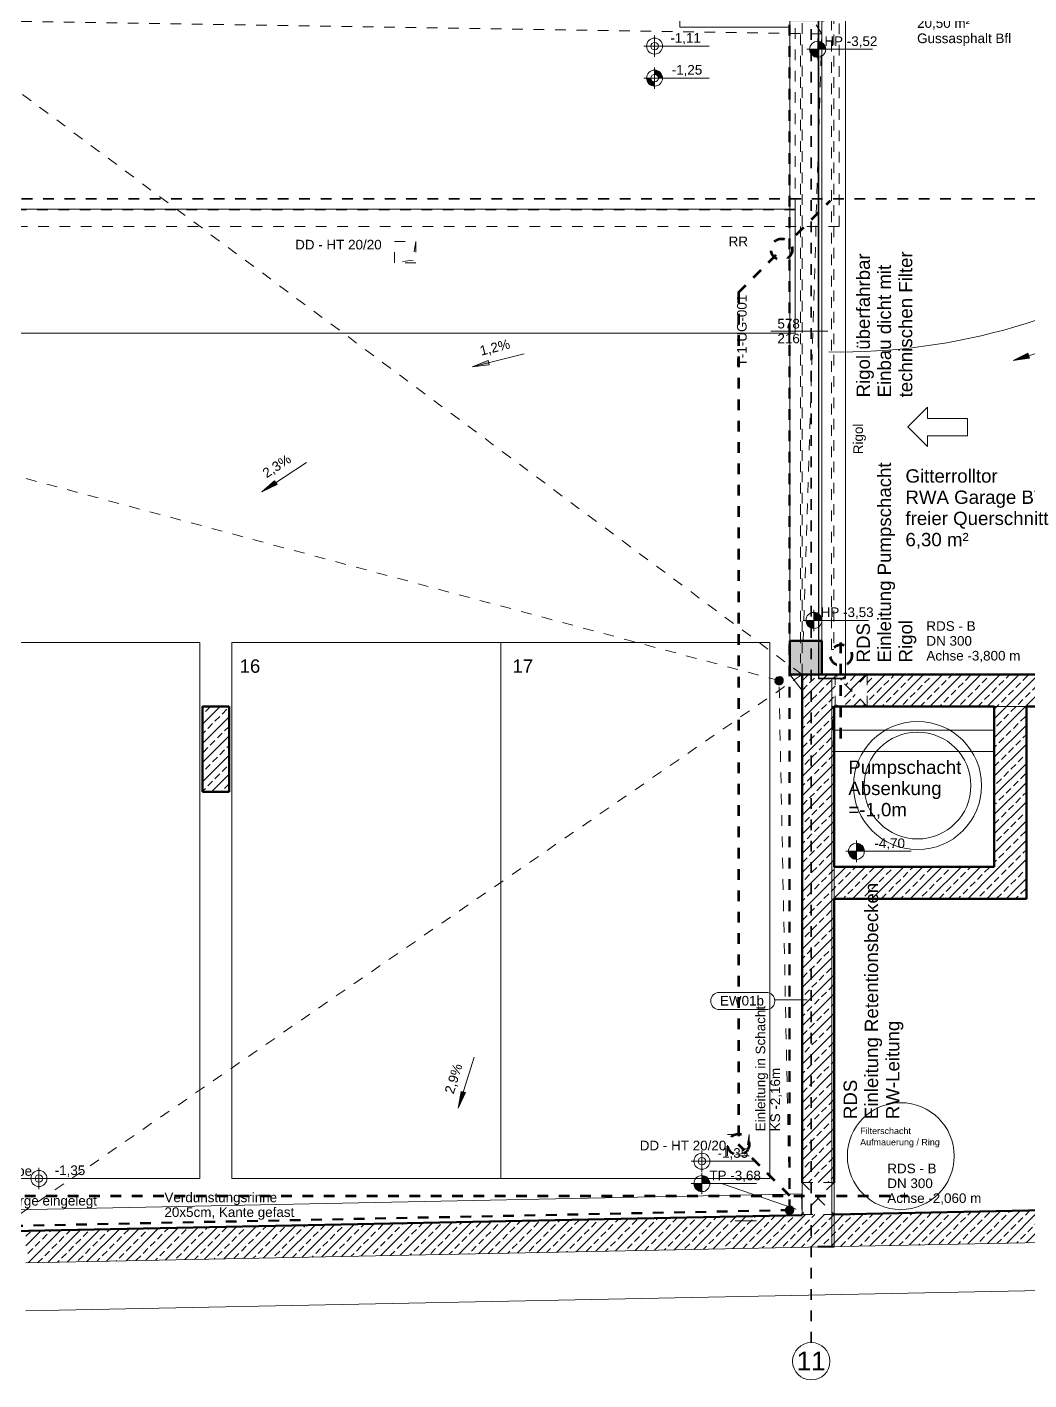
# Model space of a CAD drawing. Header units: metres. Extents: x 0 to 90, y 0 to 101.
# Drawn here: x 70.16 to 79.54, y 60.02 to 72.69 of the extents above; entities that cross this region are included whole.
import ezdxf

# ---------------------------------------------------------------- set-up
doc = ezdxf.new("R2010")
doc.units = ezdxf.units.M
for name, pattern in [('Strich', [0.00635, 0.003175, -0.003175]), ('Strich Punkt', [0.015875, 0.00635, -0.004763, 0, -0.004763]), ('Strich Punkt Mittel', [0.015875, 0.00635, -0.004763, 0, -0.004763]), ('Verdeckt', [0.003, 0.002, -0.001]), ('Verdeckt Oben', [0.00225, 0.0015, -0.00075]), ('Verdeckt Unten', [0.005, 0.003, -0.002])]:
    doc.linetypes.add(name, pattern=pattern)
for name, color, linetype, lineweight in [('A_2D', 251, 'Continuous', 5), ('A_Beschriftung_', 251, 'Continuous', 9), ('A_Brandabschnitte', 251, 'Verdeckt', 50), ('A_Decken', 251, 'Continuous', 13), ('A_Durchbruch', 251, 'Verdeckt', 5), ('A_Durchbruch_Projektion', 251, 'Verdeckt', 5), ('A_Fluchtweg', 251, 'Verdeckt', 18), ('A_Kanal_RW', 251, 'Strich Punkt', 100), ('A_Parkplatz', 251, 'Continuous', 13), ('A_Raeume_', 251, 'Continuous', 5), ('A_Raeume_Beschriftung_', 251, 'Continuous', 9), ('A_Raster_', 251, 'Continuous', 9), ('A_Tueren', 251, 'Continuous', 13), ('A_Waende', 251, 'Continuous', 13), ('G-ANNO-DIMS_', 251, 'Continuous', 9), ('M-EQPM', 251, 'Continuous', 5), ('M-EQPM-IDEN_', 251, 'Continuous', 9), ('S-BEAM-HDLN', 251, 'Verdeckt', 5), ('Text', 251, 'Continuous', 9)]:
    doc.layers.add(name, color=color, linetype=linetype, lineweight=lineweight)
doc.styles.add('Arial_2', font='arial.ttf', dxfattribs={"height": 0.175})
doc.styles.add('Arial_3', font='arial.ttf', dxfattribs={"height": 0.09})
doc.styles.add('Arial_5', font='arial.ttf', dxfattribs={"height": 0.125})
doc.styles.add('Arial_8', font='arial.ttf', dxfattribs={"height": 0.06})
pattern_1 = [(45, (35.10227, 0), (-0.08980256, 0.08980256), []), (45, (35.19207, 0), (-0.08980256, 0.08980256), [0.0635, -0.03175])]

# ---------------------------------------------------------------- blocks, each defined once
blk = doc.blocks.new('HLS_Rigol - 24x10cm-9179616-263_PP_-01UG_BT1')
at = {"layer": 'M-EQPM'}
for p, q in [((42.474, 72.786), (42.469, 72.78)), ((42.469, 72.78), (42.47, 66.581)), ((42.469, 72.78), (42.47, 66.581)), ((42.724, 72.786), (42.474, 72.786)), ((42.474, 72.786), (42.474, 66.587)), ((42.724, 66.587), (42.724, 72.786)), ((42.47, 66.581), (42.474, 66.587)), ((42.473, 66.581), (42.47, 66.581)), ((42.488, 66.581), (42.473, 66.581)), ((42.473, 66.581), (42.473, 66.581)), ((42.474, 66.587), (42.724, 66.587)), ((42.715, 66.581), (42.475, 66.581)), ((42.475, 66.581), (42.475, 66.581)), ((42.491, 66.587), (42.488, 66.581)), ((42.488, 66.581), (42.703, 66.581)), ((42.706, 66.587), (42.491, 66.587)), ((42.703, 66.581), (42.706, 66.587)), ((42.703, 66.587), (42.703, 66.581)), ((42.717, 66.581), (42.703, 66.581)), ((42.715, 66.581), (42.715, 66.581)), ((42.72, 66.581), (42.717, 66.581)), ((42.717, 66.581), (42.717, 66.581)), ((42.724, 66.587), (42.72, 66.581))]:
    blk.add_line(p, q, dxfattribs=at)
blk = doc.blocks.new('Park_Parkplatz - 5020x2520_Ortho-5729081-263_PP_-01UG_BT1')
at = {"layer": 'A_Parkplatz'}
for p, q in [((0, 0), (0, -5.02)), ((2.52, 0), (0, 0)), ((2.52, -5.02), (2.52, 0)), ((0, -5.02), (2.52, -5.02))]:
    blk.add_line(p, q, dxfattribs=at)
blk = doc.blocks.new('Tore_Rolltor_gross - 6000x2100-8615830-263_PP_-01UG_BT1')
at = {"layer": 'A_Tueren', "linetype": 'Verdeckt', "lineweight": 5}
for p, q in [((-2.98, -0.26), (-2.98, -0.24)), ((-2.98, -0.24), (2.98, -0.24)), ((2.98, -0.24), (2.98, -0.26)), ((2.98, -0.26), (-2.98, -0.26))]:
    blk.add_line(p, q, dxfattribs=at)
blk = doc.blocks.new('Skel_STB_rechteckig - 2100x0530-10903987-263_PP_-01UG_BT1')
at = {"layer": 'S-BEAM-HDLN', "color": 55, "linetype": 'Strich'}
for p, q in [((17.015, 1.05), (17.015, -1.05)), ((17.015, -1.05), (-16.075, -1.05))]:
    blk.add_line(p, q, dxfattribs=at)
blk = doc.blocks.new('Allg_WD_rund - Bau-10900352-263_PP_-01UG_BT1')
at = {"layer": 'A_Durchbruch'}
for p, q in [((-0.185, -0.15), (0.115, 0.15)), ((-0.185, 0.15), (0.115, -0.15)), ((-0.185, -0.15), (-0.185, 0.15)), ((0.115, 0.15), (0.115, -0.15))]:
    blk.add_line(p, q, dxfattribs=at)
blk = doc.blocks.new('Allg_WD_rund - Bau-10843855-263_PP_-01UG_BT1')
at = {"layer": 'A_Durchbruch'}
for p, q in [((-0.185, -0.15), (0.115, 0.15)), ((-0.185, 0.15), (0.115, -0.15)), ((-0.185, -0.15), (-0.185, 0.15)), ((0.115, 0.15), (0.115, -0.15))]:
    blk.add_line(p, q, dxfattribs=at)
blk = doc.blocks.new('Symbol_Schatten_Verdeckt_unten - Bodendurchbruch_Schatten_Verdeckt_unten-8269587-263_PP_-01UG_BT1')
at = {"layer": 'A_Durchbruch_Projektion'}
for p, q in [((-0.1, -0.1), (-0.1, 0.1)), ((-0.1, 0.1), (0.1, 0.1)), ((-0.1, -0.1), (-0.075, 0.075)), ((-0.075, 0.075), (0.1, 0.1)), ((0.1, 0.1), (0.1, -0.1)), ((0.1, -0.1), (-0.1, -0.1))]:
    blk.add_line(p, q, dxfattribs=at)
blk = doc.blocks.new('Raster - BS_Achse-112124-263_PP_-01UG_BT1')
at = {"layer": 'A_Beschriftung_'}
blk.add_circle((0, 0), 0.0035, dxfattribs=at)
blk = doc.blocks.new('BS_Tuer_PP - links-10002443-263_PP_-01UG_BT1')
at = {"layer": 'A_Beschriftung_'}
blk.add_line((0, 0.00012), (0, 0.01076), dxfattribs=at)
blk = doc.blocks.new('BS_Wand_Lollipop - links_unten-2026911-263_PP_-01UG_BT1')
at = {"layer": 'A_Beschriftung_'}
for p, q in [((-0.00467, 0.00137), (-0.01347, 0.00137)), ((-0.00309, 0), (0.003, 0)), ((-0.00467, -0.00183), (-0.01347, -0.00183))]:
    blk.add_line(p, q, dxfattribs=at)
for centre, start, end in [((-0.01347, -0.00023), 90, 270), ((-0.00467, -0.00023), 270, 90)]:
    blk.add_arc(centre, 0.0016, start, end, dxfattribs=at)
blk = doc.blocks.new('Höhenkoten - 018-55641-263_PP_-01UG_BT1')
at = {"layer": 'G-ANNO-DIMS_'}
h = blk.add_hatch(color=256, dxfattribs=at)
edge = h.paths.add_edge_path()
edge.add_line((0, 0), (0, -0.0015))
edge.add_arc((0, 0), 0.0015, 180, 270, ccw=False)
edge.add_line((-0.0015, 0), (0, 0))
h = blk.add_hatch(color=256, dxfattribs=at)
edge = h.paths.add_edge_path()
edge.add_line((0, 0), (0, 0.0015))
edge.add_arc((0, 0), 0.0015, 0, 90, ccw=False)
edge.add_line((0.0015, 0), (0, 0))
for p, q in [((-0.002, 0), (0.01024, 0)), ((0, 0), (0, 0.002)), ((0, 0), (0, -0.002))]:
    blk.add_line(p, q, dxfattribs=at)
blk.add_circle((0, 0), 0.0015, dxfattribs=at)
blk = doc.blocks.new('BS_Dtai_Gefälle mit Text - 018-10368467-263_PP_-01UG_BT1')
at = {"layer": 'A_Beschriftung_'}
blk.add_hatch(color=256, dxfattribs=at).paths.add_polyline_path([(0.005, -0.0005), (0.005, 0.0005), (0.00803, 0)])
for p, q in [((-0.005, 0), (0.005, 0)), ((0.00803, 0), (0.005, 0.0005)), ((0.005, 0.0005), (0.005, -0.0005)), ((0.005, -0.0005), (0.00803, 0))]:
    blk.add_line(p, q, dxfattribs=at)
blk = doc.blocks.new('BS_Kote_Grundriss_RDUK_manuell_AT - 018-7700965-263_PP_-01UG_BT1')
at = {"layer": 'A_Beschriftung_'}
for p, q in [((-0.002, 0), (0.01024, 0)), ((0, 0), (0, 0.002)), ((0, 0), (0, -0.002))]:
    blk.add_line(p, q, dxfattribs=at)
for radius in [0.0015, 0.0007]:
    blk.add_circle((0, 0), radius, dxfattribs=at)
blk = doc.blocks.new('BS_Kote_Grundriss_FDUK_manuell_AT - 018-7701323-263_PP_-01UG_BT1')
at = {"layer": 'A_Beschriftung_'}
h = blk.add_hatch(color=256, dxfattribs=at)
edge = h.paths.add_edge_path()
edge.add_line((0, -0.0007), (0, -0.0015))
edge.add_arc((0, 0), 0.0015, 180, 270, ccw=False)
edge.add_line((-0.0015, 0), (-0.0007, 0))
edge.add_arc((0, 0), 0.0007, 180, 270)
h = blk.add_hatch(color=256, dxfattribs=at)
edge = h.paths.add_edge_path()
edge.add_line((0, 0.0007), (0, 0.0015))
edge.add_arc((0, 0), 0.0015, 0, 90, ccw=False)
edge.add_line((0.0015, 0), (0.0007, 0))
edge.add_arc((0, 0), 0.0007, 0, 90)
for p, q in [((-0.002, 0), (0.01024, 0)), ((0, 0), (0, 0.002)), ((0, 0), (0, -0.002))]:
    blk.add_line(p, q, dxfattribs=at)
for radius in [0.0015, 0.0007]:
    blk.add_circle((0, 0), radius, dxfattribs=at)
for start, end in [(0, 90), (180, 270)]:
    blk.add_arc((0, 0), 0.0007, start, end, dxfattribs=at)

msp = doc.modelspace()

# ---------------------------------------------------------------- hatches: boundary and pattern name
at = {"layer": 'A_Fluchtweg'}
h = msp.add_hatch(color=256, dxfattribs=at)
edge = h.paths.add_edge_path()
edge.add_arc((77.203, 66.565), 0.0397, 0, 360)
for points in [[(77.203, 66.525), (77.226, 66.532), (77.241, 66.552), (77.241, 66.576), (77.227, 66.596), (77.204, 66.604), (77.181, 66.597), (77.166, 66.577), (77.165, 66.553), (77.179, 66.533)], [(77.302, 61.566), (77.326, 61.574), (77.34, 61.594), (77.339, 61.619), (77.324, 61.639), (77.301, 61.646), (77.278, 61.638), (77.264, 61.617), (77.264, 61.593), (77.279, 61.573)]]:
    msp.add_hatch(color=256, dxfattribs=at).paths.add_polyline_path(points)
h = msp.add_hatch(color=256, dxfattribs=at)
edge = h.paths.add_edge_path()
edge.add_arc((77.302, 61.606), 0.0397, 0, 360)
at = {"layer": 'A_Waende', "lineweight": 5}
h = msp.add_hatch(dxfattribs=at)
h.set_pattern_fill('FP_1', color=250, style=0, pattern_type=2)
h.set_pattern_definition(pattern_1)
h.paths.add_polyline_path([(77.423, 66.622), (77.605, 66.622), (77.605, 66.937), (77.305, 66.937), (77.305, 66.622), (77.419, 66.622)])
h.paths.add_polyline_path([(77.605, 88.568), (77.605, 88.868), (77.455, 88.718), (77.598, 88.574)])
h.paths.add_polyline_path([(77.305, 88.568), (77.455, 88.718), (77.305, 88.868), (77.305, 88.718)])
h.paths.add_polyline_path([(77.496, 72.737), (77.605, 72.737), (77.605, 88.568), (77.305, 88.568), (77.305, 72.737)])
h.paths.add_polyline_path([(77.605, 88.868), (77.605, 88.917), (77.32, 88.929), (77.33, 89.182), (77.305, 89.182), (77.305, 88.868), (77.604, 88.868)])
h = msp.add_hatch(dxfattribs=at)
h.set_pattern_fill('FP_1', color=250, style=0, pattern_type=2)
h.set_pattern_definition(pattern_1)
h.paths.add_polyline_path([(77.419, 61.259), (77.719, 61.265), (77.719, 61.565), (77.419, 61.565), (77.419, 61.394)])
h.paths.add_polyline_path([(77.719, 61.565), (77.719, 61.57), (77.713, 61.57)])
h.paths.add_polyline_path([(77.419, 61.565), (77.424, 61.57), (77.419, 61.57)])
h.paths.add_polyline_path([(77.423, 61.86), (77.424, 61.86), (77.419, 61.865), (77.419, 61.86)])
h.paths.add_polyline_path([(77.719, 61.86), (77.719, 61.865), (77.713, 61.86)])
h.paths.add_polyline_path([(77.419, 61.865), (77.719, 61.865), (77.719, 66.622), (77.419, 66.622), (77.419, 61.865)])
h = msp.add_hatch(dxfattribs=at)
h.set_pattern_fill('FP_1', color=250, style=0, pattern_type=2)
h.set_pattern_definition(pattern_1)
h.paths.add_polyline_path([(77.879, 66.472), (78.029, 66.622), (77.729, 66.622), (77.87, 66.481)])
h.paths.add_polyline_path([(77.729, 66.322), (78.029, 66.322), (77.879, 66.472)])
h.paths.add_polyline_path([(77.719, 66.322), (77.729, 66.322), (77.729, 66.622), (77.719, 66.622), (77.719, 66.481)])
h.paths.add_polyline_path([(78.203, 66.322), (80.885, 66.322), (80.883, 66.622), (78.029, 66.622), (78.029, 66.322)])
h = msp.add_hatch(dxfattribs=at)
h.set_pattern_fill('FP_1', color=250, style=0, pattern_type=2)
h.set_pattern_definition(pattern_1)
h.paths.add_polyline_path([(72.053, 65.522), (72.053, 66.322), (71.803, 66.322), (71.803, 65.522)])
h = msp.add_hatch(dxfattribs=at)
h.set_pattern_fill('FP_1', color=250, style=0, pattern_type=2)
h.set_pattern_definition(pattern_1)
h.paths.add_polyline_path([(79.519, 64.522), (79.519, 66.322), (79.219, 66.322), (79.219, 64.522)])
h = msp.add_hatch(dxfattribs=at)
h.set_pattern_fill('FP_1', color=250, style=0, pattern_type=2)
h.set_pattern_definition(pattern_1)
h.paths.add_polyline_path([(79.219, 64.522), (79.219, 64.822), (77.719, 64.822), (77.719, 64.522), (78.203, 64.522)])
h = msp.add_hatch(dxfattribs=at)
h.set_pattern_fill('FP_1', color=250, style=0, pattern_type=2)
h.set_pattern_definition(pattern_1)
h.paths.add_polyline_path([(77.719, 61.265), (87.031, 61.453), (87.025, 61.753), (77.719, 61.565), (77.719, 61.287)])
h = msp.add_hatch(dxfattribs=at)
h.set_pattern_fill('FP_1', color=250, style=0, pattern_type=2)
h.set_pattern_definition(pattern_1)
h.paths.add_polyline_path([(70.151, 61.112), (77.419, 61.259), (77.419, 61.559), (70.151, 61.411), (70.151, 61.287)])
at = {"layer": 'G-ANNO-DIMS_'}
for points in [[(74.329, 69.503), (74.488, 69.522), (74.478, 69.562)], [(72.359, 68.332), (72.503, 68.402), (72.48, 68.437)], [(74.2, 62.561), (74.267, 62.706), (74.227, 62.718)]]:
    msp.add_hatch(color=256, dxfattribs=at).paths.add_polyline_path(points)

# ---------------------------------------------------------------- linework, layer by layer
at = {"layer": 'A_2D', "linetype": 'Verdeckt'}
for p, q in [((77.765, 70.818), (77.765, 87.818)), ((77.405, 72.617), (77.405, 66.727)), ((77.605, 66.727), (77.605, 72.627)), ((44.265, 70.818), (77.765, 70.818))]:
    msp.add_line(p, q, dxfattribs=at)
at = {"layer": 'A_2D', "linetype": 'Verdeckt Unten', "lineweight": 13}
msp.add_line((77.419, 66.622), (77.419, 73.322), dxfattribs=at)
at = {"layer": 'A_2D', "linetype": 'Verdeckt Oben', "lineweight": 13}
for p, q in [((77.419, 66.622), (69.181, 72.752)), ((77.605, 72.622), (69.181, 72.752)), ((44.265, 69.818), (77.302, 69.818)), ((77.419, 66.622), (69.843, 61.394))]:
    msp.add_line(p, q, dxfattribs=at)
at = {"layer": 'A_2D', "lineweight": 13}
for p, q in [((78.592, 69.126), (78.408, 68.941)), ((78.592, 69.02), (78.592, 69.126)), ((78.408, 68.941), (78.592, 68.757)), ((78.969, 69.02), (78.592, 69.02)), ((78.969, 68.857), (78.969, 69.02)), ((78.592, 68.757), (78.592, 68.857)), ((78.592, 68.857), (78.969, 68.857)), ((80.942, 66.622), (77.719, 66.622)), ((77.719, 66.322), (80.885, 66.322)), ((77.415, 61.759), (69.848, 61.605)), ((77.419, 61.559), (77.415, 61.759)), ((69.852, 61.405), (77.419, 61.559)), ((87.031, 61.453), (70.151, 61.112)), ((70.151, 60.662), (87.49, 61.013))]:
    msp.add_line(p, q, dxfattribs=at)
at = {"layer": 'A_2D'}
msp.add_line((76.991, 61.507), (76.791, 61.507), dxfattribs=at)
at = {"layer": 'A_2D', "lineweight": 13}
for radius in [0.6, 0.5]:
    msp.add_circle((78.5, 65.582), radius, dxfattribs=at)
at = {"layer": 'A_2D'}
msp.add_circle((78.343, 62.112), 0.5, dxfattribs=at)
msp.add_arc((77.764, 75.521), 5.879, 269.0829, 337.1487, dxfattribs=at)
at = {"layer": 'A_Brandabschnitte'}
for p, q in [((77.302, 61.606), (77.302, 72.797)), ((69.822, 61.454), (77.302, 61.606))]:
    msp.add_line(p, q, dxfattribs=at)
at = {"layer": 'A_Decken', "linetype": 'Verdeckt Unten'}
for p, q in [((77.605, 72.622), (77.528, 72.737)), ((77.605, 72.622), (77.429, 66.937)), ((77.699, 65.902), (77.708, 66.322)), ((77.085, 61.552), (77.419, 61.559)), ((77.419, 61.559), (77.418, 61.559)), ((77.419, 61.559), (77.418, 61.559))]:
    msp.add_line(p, q, dxfattribs=at)
at = {"layer": 'A_Decken'}
for p, q in [((77.605, 66.937), (77.605, 72.737)), ((77.305, 72.685), (77.305, 70.979)), ((44.265, 70.979), (77.355, 70.979)), ((77.355, 70.979), (77.355, 69.819)), ((77.355, 69.819), (44.265, 69.819)), ((77.699, 66.581), (77.699, 61.264)), ((77.699, 66.322), (79.519, 66.322)), ((77.699, 65.902), (77.719, 65.902)), ((77.719, 61.265), (77.719, 64.822))]:
    msp.add_line(p, q, dxfattribs=at)
at = {"layer": 'A_Fluchtweg'}
for p, q in [((77.203, 66.565), (54.655, 72.615)), ((77.166, 66.577), (77.165, 66.553)), ((77.165, 66.553), (77.179, 66.533)), ((77.181, 66.597), (77.166, 66.577)), ((77.179, 66.533), (77.203, 66.525)), ((77.204, 66.604), (77.181, 66.597)), ((77.302, 61.606), (77.203, 66.565)), ((77.203, 66.525), (77.226, 66.532)), ((77.227, 66.596), (77.204, 66.604)), ((77.226, 66.532), (77.241, 66.552)), ((77.241, 66.576), (77.227, 66.596)), ((77.241, 66.552), (77.241, 66.576)), ((77.278, 61.638), (77.264, 61.617)), ((77.264, 61.617), (77.264, 61.593)), ((77.264, 61.593), (77.279, 61.573)), ((77.301, 61.646), (77.278, 61.638)), ((77.324, 61.639), (77.301, 61.646)), ((77.339, 61.619), (77.324, 61.639)), ((77.326, 61.574), (77.34, 61.594)), ((77.34, 61.594), (77.339, 61.619)), ((77.279, 61.573), (77.302, 61.566)), ((77.302, 61.566), (77.326, 61.574))]:
    msp.add_line(p, q, dxfattribs=at)
for centre in [(77.203, 66.565), (77.302, 61.606)]:
    msp.add_circle(centre, 0.0397, dxfattribs=at)
at = {"layer": 'A_Kanal_RW'}
for p, q in [((77.365, 70.741), (77.684, 71.06)), ((76.823, 70.199), (77.227, 70.603)), ((76.823, 70.199), (76.823, 62.22)), ((77.779, 66.922), (77.779, 65.962)), ((77.305, 61.739), (76.823, 62.22)), ((69.942, 61.739), (78.408, 61.739))]:
    msp.add_line(p, q, dxfattribs=at)
for centre in [(77.227, 70.603), (77.785, 66.802), (76.823, 62.22)]:
    msp.add_circle(centre, 0.1, dxfattribs=at)
at = {"layer": 'A_Raeume_', "flags": 128}
for points in [[(77.419, 61.559), (77.419, 61.567), (77.419, 64.672), (77.419, 66.472), (77.305, 66.622), (77.305, 66.624), (77.305, 72.825), (76.345, 72.825), (76.345, 73.075), (77.305, 73.075), (77.305, 88.929), (61.951, 89.527), (60.96, 89.685), (60.96, 77.757), (55.24, 77.757), (55.24, 74.487), (53.447, 74.487), (53.447, 72.756), (53.367, 72.756)], [(80.885, 66.322), (79.519, 66.322), (79.519, 64.522), (77.719, 64.522), (77.719, 61.565), (86.725, 61.747)], [(70.092, 61.41), (70.36, 61.415), (77.419, 61.559)]]:
    msp.add_lwpolyline(points, dxfattribs=at)
for points in [[(77.605, 66.622), (79.369, 66.622), (80.603, 66.622), (80.454, 75.34), (80.446, 75.34), (80.358, 75.105), (80.255, 74.876), (80.138, 74.653), (80.008, 74.439), (79.864, 74.232), (79.708, 74.036), (79.539, 73.849), (79.359, 73.674), (79.169, 73.51), (78.969, 73.359), (78.759, 73.22), (78.541, 73.095), (78.316, 72.983), (78.084, 72.886), (77.847, 72.804), (77.605, 72.737)], [(72.053, 65.522), (71.803, 65.522), (71.803, 66.322), (72.053, 66.322)]]:
    msp.add_lwpolyline(points, close=True, dxfattribs=at)
at = {"layer": 'A_Raster_', "linetype": 'Strich Punkt Mittel', "lineweight": 35}
for p, q in [((77.505, 60.365), (77.505, 94.23)), ((44.711, 71.078), (80.929, 71.078))]:
    msp.add_line(p, q, dxfattribs=at)
at = {"layer": 'A_Waende'}
for p, q in [((76.275, 73.215), (76.275, 72.685)), ((77.305, 72.737), (77.305, 72.685)), ((76.275, 72.685), (77.305, 72.685)), ((79.219, 66.102), (77.719, 66.102)), ((77.719, 65.902), (79.219, 65.902)), ((77.419, 61.57), (77.419, 61.86))]:
    msp.add_line(p, q, dxfattribs=at)
at = {"layer": 'A_Waende', "color": 90, "lineweight": 50}
for p, q in [((77.605, 66.937), (77.305, 66.937)), ((77.305, 66.937), (77.305, 66.622)), ((77.605, 66.622), (77.605, 66.937)), ((77.305, 66.622), (80.883, 66.622)), ((77.419, 66.622), (77.419, 61.86)), ((72.053, 66.322), (71.803, 66.322)), ((71.803, 66.322), (71.803, 65.522)), ((72.053, 65.522), (72.053, 66.322)), ((77.719, 64.822), (77.719, 66.322)), ((77.719, 66.322), (79.219, 66.322)), ((79.219, 66.322), (79.219, 64.822)), ((79.519, 66.322), (80.885, 66.322)), ((79.519, 64.522), (79.519, 66.322)), ((71.803, 65.522), (72.053, 65.522)), ((79.219, 64.822), (77.719, 64.822)), ((77.719, 61.86), (77.719, 64.522)), ((77.719, 64.522), (79.519, 64.522)), ((77.419, 61.86), (77.424, 61.86)), ((77.713, 61.86), (77.719, 61.86)), ((86.725, 61.747), (77.719, 61.565)), ((77.419, 61.559), (69.851, 61.405)), ((77.424, 61.57), (77.419, 61.57)), ((77.419, 61.57), (77.419, 61.559)), ((77.719, 61.57), (77.713, 61.57)), ((77.719, 61.565), (77.719, 61.57)), ((77.567, 61.262), (77.719, 61.265))]:
    msp.add_line(p, q, dxfattribs=at)
at = {"layer": 'G-ANNO-DIMS_'}
for p, q in [((74.815, 69.624), (74.329, 69.503)), ((74.478, 69.562), (74.329, 69.503)), ((74.488, 69.522), (74.478, 69.562)), ((74.329, 69.503), (74.488, 69.522)), ((72.777, 68.608), (72.359, 68.332)), ((72.48, 68.437), (72.359, 68.332)), ((72.503, 68.402), (72.48, 68.437)), ((72.359, 68.332), (72.503, 68.402)), ((74.349, 63.038), (74.2, 62.561)), ((74.227, 62.718), (74.2, 62.561)), ((74.267, 62.706), (74.227, 62.718)), ((74.2, 62.561), (74.267, 62.706)), ((76.664, 61.854), (76.481, 61.854)), ((77.364, 61.614), (76.664, 61.854))]:
    msp.add_line(p, q, dxfattribs=at)

# ---------------------------------------------------------------- block references
at = {"layer": 'A_2D', "lineweight": 13}
for name, p, rotation in [('Symbol_Schatten_Verdeckt_unten - Bodendurchbruch_Schatten_Verdeckt_unten-8269587-263_PP_-01UG_BT1', (73.702, 70.578), 180), ('Allg_WD_rund - Bau-10843855-263_PP_-01UG_BT1', (77.844, 66.472), 180), ('Symbol_Schatten_Verdeckt_unten - Bodendurchbruch_Schatten_Verdeckt_unten-8269587-263_PP_-01UG_BT1', (76.822, 62.215), 180), ('Allg_WD_rund - Bau-10900352-263_PP_-01UG_BT1', (77.569, 61.68), 269.9999999999999)]:
    msp.add_blockref(name, p, dxfattribs=dict(at, rotation=rotation))
at = {"layer": 'A_Beschriftung_'}
for name, p, xscale, yscale, zscale in [('BS_Kote_Grundriss_RDUK_manuell_AT - 018-7700965-263_PP_-01UG_BT1', (76.038, 72.507), 50, 50, 50), ('BS_Kote_Grundriss_FDUK_manuell_AT - 018-7701323-263_PP_-01UG_BT1', (76.038, 72.207), 50, 50, 50), ('BS_Wand_Lollipop - links_unten-2026911-263_PP_-01UG_BT1', (77.317, 63.576), 49.99999999999998, 49.99999999999998, 49.99999999999998), ('BS_Kote_Grundriss_RDUK_manuell_AT - 018-7700965-263_PP_-01UG_BT1', (76.481, 62.064), 50, 50, 50), ('BS_Kote_Grundriss_RDUK_manuell_AT - 018-7700965-263_PP_-01UG_BT1', (70.273, 61.902), 50, 50, 50), ('Raster - BS_Achse-112124-263_PP_-01UG_BT1', (77.505, 60.19), 49.99999999999998, 49.99999999999998, 49.99999999999998)]:
    msp.add_blockref(name, p, dxfattribs=dict(at, xscale=xscale, yscale=yscale, zscale=zscale))
for name, p, xscale, yscale, zscale, rotation in [('BS_Tuer_PP - links-10002443-263_PP_-01UG_BT1', (77.665, 69.837), 49.99999999999998, 49.99999999999998, 49.99999999999998, 90.00000000000003), ('BS_Dtai_Gefälle mit Text - 018-10368467-263_PP_-01UG_BT1', (79.779, 69.682), 50, 50, 50, 197.3605708879155)]:
    msp.add_blockref(name, p, dxfattribs=dict(at, xscale=xscale, yscale=yscale, zscale=zscale, rotation=rotation))
at = {"layer": 'A_Parkplatz'}
for p in [(69.258, 66.922), (72.078, 66.922), (74.598, 66.922)]:
    msp.add_blockref('Park_Parkplatz - 5020x2520_Ortho-5729081-263_PP_-01UG_BT1', p, dxfattribs=at)
at = {"layer": 'A_Tueren', "rotation": 89.99999999999991}
msp.add_blockref('Tore_Rolltor_gross - 6000x2100-8615830-263_PP_-01UG_BT1', (77.455, 69.837), dxfattribs=at)
at = {"layer": 'G-ANNO-DIMS_', "xscale": 49.99999999999998, "yscale": 49.99999999999998, "zscale": 49.99999999999998}
for p in [(77.565, 72.477), (77.53, 67.129), (77.928, 64.966), (76.481, 61.854)]:
    msp.add_blockref('Höhenkoten - 018-55641-263_PP_-01UG_BT1', p, dxfattribs=at)
at = {"layer": 'M-EQPM'}
msp.add_blockref('HLS_Rigol - 24x10cm-9179616-263_PP_-01UG_BT1', (35.102, 0), dxfattribs=at)
at = {"layer": 'S-BEAM-HDLN', "color": 55, "linetype": 'Strich'}
msp.add_blockref('Skel_STB_rechteckig - 2100x0530-10903987-263_PP_-01UG_BT1', (60.34, 72.025), dxfattribs=at)

# ---------------------------------------------------------------- texts
at = {"layer": 'A_Beschriftung_', "attachment_point": 1}
for s, insert, char_height, width, style in [('-1,11', (76.185, 72.629), 0.09, 0.34072, 'Arial_3'), ('-1,25', (76.198, 72.33), 0.09, 0.34072, 'Arial_3'), ('DD - HT 20/20', (72.672, 70.693), 0.09, 0.96202, 'Arial_3'), ('578', (77.188, 69.953), 0.09, 0.25253, 'Arial_3'), ('216', (77.188, 69.814), 0.09, 0.25253, 'Arial_3'), ('RDS - B', (78.583, 67.121), 0.09, 0.54515, 'Arial_3'), ('DN 300', (78.583, 66.982), 0.09, 0.50907, 'Arial_3'), ('Achse -3,800 m', (78.583, 66.843), 0.09, 1.04219, 'Arial_3'), ('EW01b', (76.65, 63.612), 0.09, 0.50506, 'Arial_3'), ('DD - HT 20/20', (75.899, 62.256), 0.09, 0.96202, 'Arial_3'), ('-1,35', (76.628, 62.186), 0.09, 0.34072, 'Arial_3'), ('-1,35', (70.42, 62.024), 0.09, 0.34072, 'Arial_3'), ('RDS - B', (78.217, 62.041), 0.09, 0.54515, 'Arial_3'), ('DN 300', (78.217, 61.902), 0.09, 0.50907, 'Arial_3'), ('Achse -2,060 m', (78.217, 61.763), 0.09, 1.04219, 'Arial_3'), ('11', (77.368, 60.281), 0.175, 0.33671, 'Arial_2')]:
    msp.add_mtext(s, dxfattribs=dict(at, insert=insert, char_height=char_height, width=width, style=style))
at = {"layer": 'A_Beschriftung_', "insert": (76.81, 69.508), "char_height": 0.09, "width": 0.79768, "attachment_point": 1, "rotation": 90, "style": 'Arial_3'}
msp.add_mtext('T-1-UG-001', dxfattribs=at)
at = {"layer": 'A_Raeume_Beschriftung_', "char_height": 0.09, "attachment_point": 1, "style": 'Arial_3'}
for s, insert, width in [('20,50 m²', (78.496, 72.768), 0.58924), ('Gussasphalt Bfl', (78.496, 72.625), 1.02215)]:
    msp.add_mtext(s, dxfattribs=dict(at, insert=insert, width=width))
at = {"layer": 'G-ANNO-DIMS_', "char_height": 0.09, "attachment_point": 1, "line_spacing_factor": 0.941778, "style": 'Arial_3'}
for s, insert, width in [('HP -3,52', (77.628, 72.598), 0.59278), ('HP -3,53', (77.593, 67.25), 0.59278), ('-4,70', (78.096, 65.087), 0.34267), ('TP -3,68', (76.551, 61.975), 0.57625)]:
    msp.add_mtext(s, dxfattribs=dict(at, insert=insert, width=width))
at = {"layer": 'G-ANNO-DIMS_', "char_height": 0.09, "width": 0.34267, "attachment_point": 1, "line_spacing_factor": 0.941778, "style": 'Arial_3'}
for s, insert, rotation in [('1,2%', (74.392, 69.695), 13.9952), ('2,3%', (72.355, 68.534), 33.4318), ('2,9%', (74.069, 62.714), 72.6723)]:
    msp.add_mtext(s, dxfattribs=dict(at, insert=insert, rotation=rotation))
at = {"layer": 'M-EQPM-IDEN_', "insert": (77.899, 68.685), "char_height": 0.09, "width": 0.3327, "attachment_point": 1, "rotation": 90, "style": 'Arial_3'}
msp.add_mtext('Rigol', dxfattribs=at)
at = {"layer": 'Text', "color": 5, "insert": (76.731, 70.723), "char_height": 0.09, "width": 0.21646, "attachment_point": 1, "style": 'Arial_3'}
msp.add_mtext('RR', dxfattribs=at)
at = {"layer": 'Text', "color": 7, "char_height": 0.125, "attachment_point": 1, "style": 'Arial_5'}
for s, insert, width, rotation in [('technischen Filter', (78.326, 69.217), 1.63544, 90), ('Rigol überfahrbar', (77.929, 69.217), 1.62342, 90), ('Einbau dicht mit ', (78.127, 69.217), 1.54726, 90), ('Einleitung Pumpschacht', (78.127, 66.735), 2.24072, 90), ('RDS', (77.929, 66.735), 0.44494, 90), ('Rigol', (78.326, 66.735), 0.477, 90), ('16', (72.152, 66.764), 0.23249, 359.8), ('17', (74.707, 66.764), 0.23249, 359.8), ('Einleitung Retentionsbecken', (78.006, 62.458), 2.64156, 90), ('RW-Leitung', (78.205, 62.458), 1.11435, 90), ('RDS', (77.808, 62.458), 0.44494, 90)]:
    msp.add_mtext(s, dxfattribs=dict(at, insert=insert, width=width, rotation=rotation))
at = {"layer": 'Text', "color": 7, "attachment_point": 1}
for s, insert, char_height, width, style in [('Gitterrolltor', (78.387, 68.544), 0.125, 1.04219, 'Arial_5'), ('RWA Garage BT1 Zuluft', (78.387, 68.345), 0.125, 2.29283, 'Arial_5'), ('freier Querschnitt', (78.387, 68.147), 0.125, 1.61139, 'Arial_5'), ('6,30 m²', (78.387, 67.948), 0.125, 0.72152, 'Arial_5'), ('Pumpschacht', (77.852, 65.816), 0.125, 1.27468, 'Arial_5'), ('Absenkung', (77.852, 65.618), 0.125, 1.0462, 'Arial_5'), ('=-1,0m', (77.852, 65.419), 0.125, 0.66941, 'Arial_5'), ('Filterschacht', (77.963, 62.378), 0.06, 0.62532, 'Arial_8'), ('Aufmauerung / Ring', (77.963, 62.272), 0.06, 0.96603, 'Arial_8'), ('Sammelgrube', (69.426, 62.017), 0.09, 0.91793, 'Arial_3'), ('Giterrost Zarge eingelegt', (69.426, 61.739), 0.09, 1.61139, 'Arial_3'), ('Verdunstungsrinne', (71.448, 61.77), 0.09, 1.24262, 'Arial_3'), ('20x5cm, Kante gefast', (71.448, 61.632), 0.09, 1.423, 'Arial_3')]:
    msp.add_mtext(s, dxfattribs=dict(at, insert=insert, char_height=char_height, width=width, style=style))
at = {"layer": 'Text', "color": 5, "char_height": 0.09, "attachment_point": 1, "rotation": 90, "style": 'Arial_3'}
for s, insert, width in [('Einleitung in Schacht', (76.984, 62.344), 1.37489), ('KS -2,16m', (77.123, 62.344), 0.70549)]:
    msp.add_mtext(s, dxfattribs=dict(at, insert=insert, width=width))

doc.saveas('drawing.dxf')
